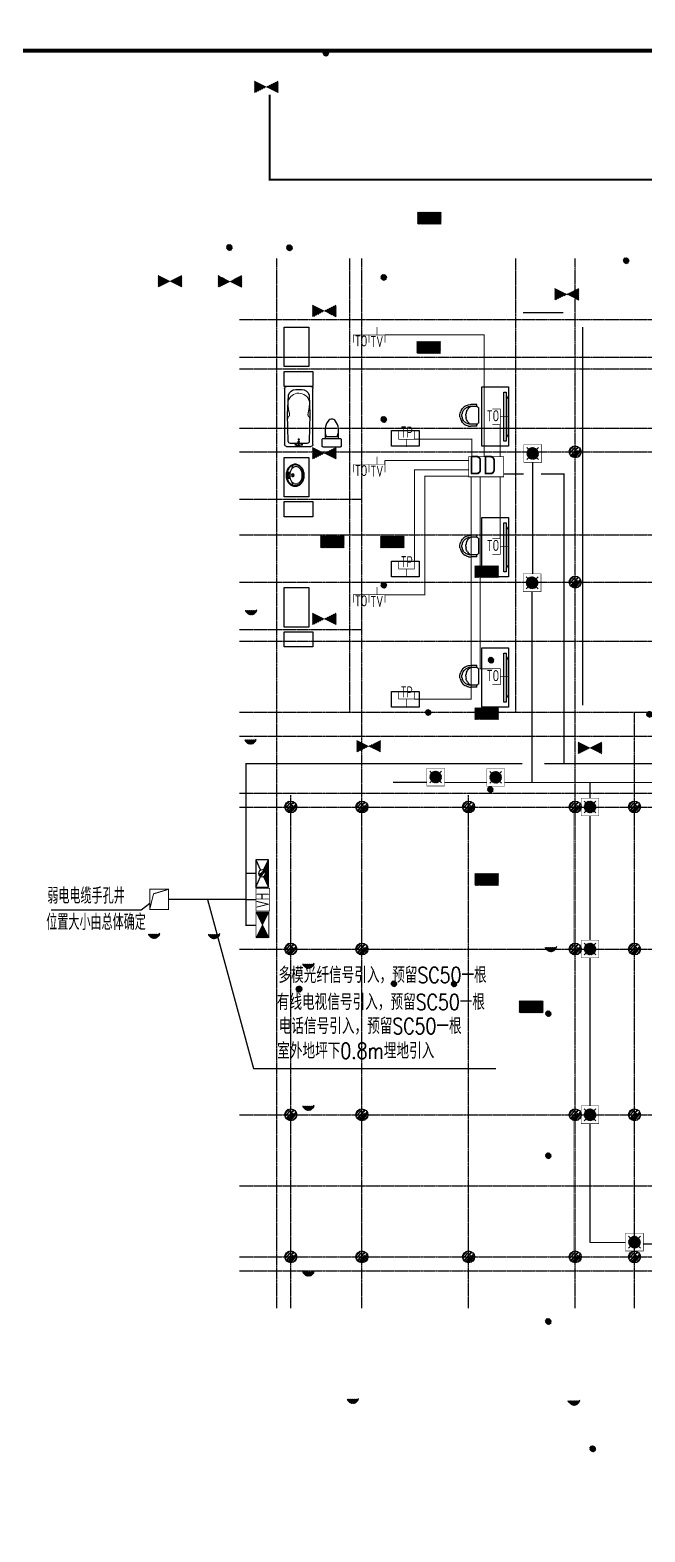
# Model space of a CAD drawing. Extents: x -137808 to 103746506, y -332957 to -111547.
# Drawn here: x 102666 to 118231, y -313280 to -275222 of the extents above; entities that cross this region are included whole.
import ezdxf

# ---------------------------------------------------------------- set-up
doc = ezdxf.new("R2010")
doc.units = 0
doc.header["$LTSCALE"] = 25
doc.header["$MEASUREMENT"] = 0
for name, pattern in [('CONTINOUS', [0]), ('DASH', [0.35, 0.25, -0.1]), ('DOTE', [2.42, 2, -0.2, 0.02, -0.2]), ('HIDDEN', [0.375, 0.25, -0.125])]:
    doc.linetypes.add(name, pattern=pattern)
doc.layers.get('0').update_dxf_attribs({"linetype": 'CONTINUOUS'})
for name, color, linetype in [('1', 3, 'CONTINUOUS'), ('220', 7, 'CONTINUOUS'), ('AXIS', 3, 'CONTINUOUS'), ('DOTE', 1, 'DOTE'), ('PUB_TITLE', 4, 'CONTINUOUS'), ('SIG_TEXT', 7, 'CONTINUOUS'), ('TS', 4, 'CONTINUOUS'), ('家具', 54, 'CONTINUOUS'), ('电-弱电平面-设备', 3, 'CONTINUOUS'), ('电-强电平面-线缆', 3, 'CONTINUOUS'), ('设备-照明', 3, 'CONTINUOUS'), ('设备-电视', 3, 'CONTINUOUS'), ('设备-箱柜', 3, 'CONTINUOUS')]:
    doc.layers.add(name, color=color, linetype=linetype)
doc.styles.add('_TEL_DIM', font='SIMPLEX', dxfattribs={"width": 0.8, "height": 3.5, "bigfont": 'HZTXT'})
doc.styles.add('C3', font='romans.shx', dxfattribs={"width": 0.7, "bigfont": 'hztxt.shx'})
doc.styles.add('IDQSTYLE', font='txt.shx', dxfattribs={"width": 0.7, "bigfont": 'hztxt.shx'})
doc.styles.get("Standard").update_dxf_attribs({"font": 'GBENOR', "bigfont": 'GBCBIG'})
doc.dimstyles.get("Standard").update_dxf_attribs({"dimscale": 100, "dimtxt": 3.5, "dimasz": 1, "dimexe": 2.5, "dimexo": 3, "dimgap": 1.5, "dimtad": 1, "dimdec": 0, "dimzin": 0, "dimdsep": 46, "dimtxsty": 'Standard', "dimblk": 'ARCHTICK', "dimcen": 0.09, "dimadec": 0, "dimazin": 0, "dimtfac": 1, "dimtdec": 0, "dimtix": 1, "dimtmove": 2, "dimatfit": 3, "dimfxl": 0, "dimtolj": 1, "dimtzin": 0, "dimarcsym": 0})

# ---------------------------------------------------------------- blocks, each defined once
blk = doc.blocks.new('*X')
at = {"color": 0, "linetype": 'Continuous'}
for p, q in [((192.59, 446.72), (193.93, 448.06)), ((192.59, 446.72), (193.87, 448.01)), ((192.65, 447.21), (193.44, 448)), ((192.65, 446.36), (194.23, 447.94)), ((192.67, 446.38), (194.27, 447.98)), ((192.69, 447.24), (193.35, 447.91)), ((192.79, 446.07), (194.52, 447.8)), ((192.81, 446.1), (194.55, 447.84)), ((192.98, 445.84), (194.75, 447.61)), ((193.01, 445.87), (194.78, 447.64)), ((193.23, 445.66), (194.93, 447.37)), ((193.27, 445.7), (194.95, 447.39)), ((193.53, 445.54), (195.05, 447.06)), ((193.58, 445.59), (195.06, 447.07)), ((193.92, 445.51), (195.08, 446.67)), ((193.98, 445.57), (195.08, 446.67)), ((194.61, 445.77), (194.82, 445.99)), ((163.77, 434.88), (163.89, 435)), ((163.77, 434.45), (164.18, 434.86)), ((163.77, 434.03), (164.46, 434.72)), ((163.77, 433.6), (164.74, 434.57)), ((163.77, 433.18), (165.02, 434.43)), ((163.77, 432.76), (165.31, 434.29)), ((163.77, 432.33), (165.59, 434.15)), ((163.77, 431.91), (165.87, 434.01)), ((163.77, 431.48), (166.16, 433.87)), ((163.77, 431.06), (166.44, 433.73)), ((163.77, 430.63), (166.72, 433.58)), ((163.77, 430.21), (167, 433.44)), ((164.32, 430.33), (167.29, 433.3)), ((169.27, 432.31), (170.26, 433.3)), ((169.55, 432.17), (171.11, 433.73)), ((169.83, 432.03), (171.96, 434.15)), ((170.12, 431.89), (172.8, 434.58)), ((170.4, 431.75), (173.65, 435)), ((170.68, 431.6), (173.77, 434.69)), ((170.96, 431.46), (173.77, 434.27)), ((171.25, 431.32), (173.77, 433.85)), ((171.53, 431.18), (173.77, 433.42)), ((165.17, 430.76), (167.57, 433.16)), ((166.02, 431.18), (167.85, 433.02)), ((166.86, 431.61), (168.14, 432.88)), ((167.71, 432.03), (168.42, 432.74)), ((168.56, 432.45), (168.7, 432.59)), ((168.98, 432.45), (169.41, 432.88)), ((171.81, 431.04), (173.77, 433)), ((172.1, 430.9), (173.77, 432.57)), ((172.38, 430.76), (173.77, 432.15)), ((172.66, 430.61), (173.77, 431.72)), ((172.94, 430.47), (173.77, 431.3)), ((173.23, 430.33), (173.77, 430.88)), ((173.51, 430.19), (173.77, 430.45)), ((232.27, 320.09), (237.18, 325)), ((232.27, 320.51), (236.75, 325)), ((232.27, 320.94), (236.33, 325)), ((232.27, 321.36), (235.9, 325)), ((232.27, 321.79), (235.48, 325)), ((232.27, 322.21), (235.06, 325)), ((232.27, 322.63), (234.63, 325)), ((232.27, 323.06), (234.21, 325)), ((232.27, 323.48), (233.78, 325)), ((232.27, 323.91), (233.36, 325)), ((232.27, 324.33), (232.93, 325)), ((232.27, 324.76), (232.51, 325)), ((232.6, 320), (237.6, 325)), ((233.02, 320), (238.02, 325)), ((233.45, 320), (238.45, 325)), ((233.87, 320), (238.87, 325)), ((234.3, 320), (239.3, 325)), ((234.72, 320), (239.72, 325)), ((235.15, 320), (240.15, 325)), ((235.57, 320), (240.57, 325)), ((235.99, 320), (240.99, 325)), ((236.42, 320), (241.42, 325)), ((236.84, 320), (241.84, 325)), ((237.27, 320), (242.27, 325)), ((237.69, 320), (242.27, 324.57)), ((238.12, 320), (242.27, 324.15)), ((238.54, 320), (242.27, 323.72)), ((238.96, 320), (242.27, 323.3)), ((239.39, 320), (242.27, 322.88)), ((239.81, 320), (242.27, 322.45)), ((240.24, 320), (242.27, 322.03)), ((240.66, 320), (242.27, 321.6)), ((241.09, 320), (242.27, 321.18)), ((241.51, 320), (242.27, 320.75)), ((241.93, 320), (242.27, 320.33)), ((278.36, 223.2), (280.79, 225.63)), ((278.36, 222.93), (281.06, 225.62)), ((278.39, 223.51), (280.47, 225.6)), ((278.4, 222.68), (281.31, 225.59)), ((278.45, 222.45), (279.79, 223.79)), ((278.47, 223.88), (280.11, 225.52)), ((278.52, 222.24), (279.62, 223.34)), ((278.61, 222.04), (279.61, 223.04)), ((278.69, 224.39), (279.6, 225.29)), ((278.71, 221.86), (279.65, 222.8)), ((278.82, 221.68), (279.73, 222.59)), ((279.61, 223.04), (280.95, 224.38)), ((279.62, 223.34), (280.65, 224.37)), ((279.65, 222.8), (281.19, 224.34)), ((279.73, 222.59), (281.39, 224.26)), ((279.79, 223.79), (280.2, 224.2)), ((279.83, 222.42), (281.57, 224.16)), ((279.94, 223.09), (280.9, 224.05)), ((279.96, 222.26), (281.73, 224.03)), ((279.99, 222.85), (281.14, 224)), ((279.99, 223.42), (280.57, 224)), ((280.07, 222.66), (281.33, 223.91)), ((280.11, 222.13), (281.86, 223.88)), ((280.2, 224.2), (281.54, 225.54)), ((280.2, 222.5), (281.49, 223.79)), ((280.29, 222.02), (281.97, 223.7)), ((280.35, 222.37), (281.62, 223.64)), ((280.36, 220.68), (283.31, 223.63)), ((280.49, 221.94), (282.05, 223.5)), ((280.54, 222.27), (281.71, 223.45)), ((280.61, 220.65), (283.34, 223.38)), ((280.65, 224.37), (281.75, 225.47)), ((280.72, 221.89), (282.1, 223.27)), ((280.77, 222.22), (281.77, 223.22)), ((280.88, 220.63), (283.36, 223.11)), ((280.95, 224.38), (281.95, 225.38)), ((281.01, 221.89), (282.1, 222.98)), ((281.08, 222.24), (281.74, 222.91)), ((281.18, 220.65), (283.33, 222.81)), ((281.19, 224.34), (282.13, 225.28)), ((281.39, 224.26), (282.3, 225.17)), ((281.41, 222.01), (281.98, 222.58)), ((281.57, 224.16), (282.46, 225.05)), ((281.73, 224.03), (282.61, 224.91)), ((281.86, 223.88), (282.75, 224.77)), ((281.97, 223.7), (282.87, 224.61)), ((281.98, 222.58), (283.25, 223.85)), ((282.05, 223.5), (282.99, 224.44)), ((282.1, 223.27), (283.09, 224.26)), ((282.1, 222.98), (283.18, 224.06)), ((278.94, 221.52), (279.83, 222.42)), ((279.08, 221.38), (279.96, 222.26)), ((279.22, 221.24), (280.11, 222.13)), ((279.38, 221.11), (280.29, 222.02)), ((279.55, 221), (280.49, 221.94)), ((279.73, 220.9), (280.72, 221.89)), ((279.93, 220.81), (281.01, 221.89)), ((280.14, 220.74), (281.41, 222.01)), ((281.54, 220.73), (283.26, 222.45)), ((282.01, 220.91), (283.07, 221.98)), ((159.6, 156.77), (159.62, 156.79)), ((159.66, 156.55), (159.91, 156.79)), ((159.75, 156.35), (160.19, 156.79)), ((159.84, 156.17), (160.47, 156.79)), ((159.95, 155.99), (160.75, 156.79)), ((160.08, 155.83), (161.04, 156.79)), ((160.21, 155.68), (161.32, 156.79)), ((160.35, 155.55), (161.6, 156.79)), ((160.51, 155.42), (161.89, 156.79)), ((160.68, 155.3), (162.17, 156.79)), ((160.86, 155.2), (162.45, 156.79)), ((161.05, 155.11), (162.73, 156.79)), ((161.26, 155.03), (163.02, 156.79)), ((161.48, 154.98), (163.3, 156.79)), ((161.72, 154.93), (163.58, 156.79)), ((161.99, 154.92), (163.87, 156.79)), ((162.29, 154.93), (164.49, 157.14)), ((162.63, 155), (164.43, 156.79)), ((163.08, 155.16), (164.27, 156.35)), ((262, 135.85), (263.24, 137.09)), ((262, 135.85), (263.24, 137.09)), ((262, 135.85), (263.24, 137.09)), ((262, 135.85), (263.24, 137.09)), ((262.02, 135.59), (263.5, 137.07)), ((262.02, 135.59), (263.5, 137.07)), ((262.02, 135.59), (263.5, 137.07)), ((262.02, 135.59), (263.5, 137.07)), ((262.05, 136.18), (262.91, 137.04)), ((262.05, 136.18), (262.91, 137.04)), ((262.05, 136.18), (262.91, 137.04)), ((262.05, 136.18), (262.91, 137.04)), ((262.09, 135.37), (263.71, 137)), ((262.09, 135.37), (263.71, 137)), ((262.09, 135.37), (263.71, 137)), ((262.09, 135.37), (263.71, 137)), ((262.18, 135.19), (263.9, 136.91)), ((262.18, 135.19), (263.9, 136.91)), ((262.18, 135.19), (263.9, 136.91)), ((262.18, 135.19), (263.9, 136.91)), ((262.3, 135.02), (264.07, 136.79)), ((262.3, 135.02), (264.07, 136.79)), ((262.3, 135.02), (264.07, 136.79)), ((262.3, 135.02), (264.07, 136.79)), ((262.44, 134.88), (264.21, 136.64)), ((262.44, 134.88), (264.21, 136.64)), ((262.44, 134.88), (264.21, 136.64)), ((262.44, 134.88), (264.21, 136.64)), ((262.61, 134.77), (264.32, 136.48)), ((262.61, 134.77), (264.32, 136.48)), ((262.61, 134.77), (264.32, 136.48)), ((262.61, 134.77), (264.32, 136.48)), ((262.8, 134.67), (264.42, 136.29)), ((262.8, 134.67), (264.42, 136.29)), ((262.8, 134.67), (264.42, 136.29)), ((262.8, 134.67), (264.42, 136.29)), ((263.02, 134.61), (264.48, 136.07)), ((263.02, 134.61), (264.48, 136.07)), ((263.02, 134.61), (264.48, 136.07)), ((263.02, 134.61), (264.48, 136.07)), ((263.28, 134.59), (264.5, 135.8)), ((263.28, 134.59), (264.5, 135.8)), ((263.28, 134.59), (264.5, 135.8)), ((263.28, 134.59), (264.5, 135.8)), ((263.62, 134.65), (264.44, 135.46)), ((263.62, 134.65), (264.44, 135.46)), ((263.62, 134.65), (264.44, 135.46)), ((263.62, 134.65), (264.44, 135.46))]:
    blk.add_line(p, q, dxfattribs=at)
blk = doc.blocks.new('HC000072')
at = {"color": 0, "linetype": 'Continuous'}
for p, q in [((-2.5, 2.5), (-0.88, 0.88)), ((2.5, 2.5), (0.88, 0.88)), ((-0.88, -0.88), (-2.5, -2.5)), ((0.88, -0.88), (2.5, -2.5))]:
    blk.add_line(p, q, dxfattribs=at)
at = {"color": 0, "linetype": 'Continuous', "const_width": 0.2}
blk.add_lwpolyline([(-3.75, 3.75), (3.75, 3.75), (3.75, -3.75), (-3.75, -3.75)], close=True, dxfattribs=at)
at = {"color": 0, "linetype": 'Continuous'}
for start, end in [(135, 180), (180, 225), (90, 135), (45, 90), (0, 45), (315, 0), (225, 270), (270, 315)]:
    blk.add_arc((0, 0), 1.25, start, end, dxfattribs=at)
blk.add_blockref('*X', (-280.86, -223.13), dxfattribs=at)
at = {"color": 0, "style": 'IDQSTYLE', "width": 0.7}
blk.add_attdef('PSFHATT', (5.75, -3.75), '', height=2.5, dxfattribs=at)
blk = doc.blocks.new('_ArchTick')
at = {"color": 0, "linetype": 'ByBlock', "const_width": 0.4}
blk.add_lwpolyline([(-0.5, -0.5), (0.5, 0.5)], dxfattribs=at)
blk = doc.blocks.new('qw')
h = blk.add_hatch()
h.set_pattern_fill('ANSI31', color=256, scale=200, angle=180, style=0)
h.set_pattern_definition([(225, (658306.578, 30539.92), (17.6776695, -17.6776695), [])])
h.paths.add_polyline_path([(697042, 113441, -0.641902), (697242, 113441), (697577, 113594), (696707, 113594)])
for p, q in [((697042, 113441), (696707, 113594)), ((697194, 113465, -2), (697056, 113344, -2)), ((697228, 113434, -2), (697090, 113313, -2)), ((697242, 113441), (697577, 113594)), ((696707, 113196), (697042, 113349)), ((697056, 113344, -2), (697101, 113400, -2)), ((697056, 113344, -2), (697117, 113381, -2)), ((697090, 113313, -2), (697135, 113369, -2)), ((697090, 113313, -2), (697151, 113350, -2)), ((697117, 113381, -2), (697101, 113400, -2)), ((697151, 113350, -2), (697135, 113369, -2)), ((697577, 113196), (697242, 113349))]:
    blk.add_line(p, q)
blk.add_lwpolyline([(697577, 113196), (696707, 113196), (696707, 113594), (697577, 113594)], close=True)
blk.add_circle((697142, 113395), 110)
blk = doc.blocks.new('HC001116')
at = {"color": 0, "linetype": 'Continuous', "const_width": 0.2}
blk.add_lwpolyline([(-3.12, 1.88), (3.12, 1.88), (3.12, -1.88), (-3.12, -1.88)], close=True, dxfattribs=at)
at = {"color": 0, "style": 'IDQSTYLE', "width": 0.7}
for tag, p in [('VH', (-1.62, -1.19)), ('PSFHATT', (5.12, -1.88))]:
    blk.add_attdef(tag, p, '', height=2.37, dxfattribs=at)
blk = doc.blocks.new('HC000949')
at = {"color": 0, "linetype": 'Continuous', "const_width": 0.2}
blk.add_lwpolyline([(-2.9, 1.45), (3.35, 1.45), (3.35, -1.67), (-2.9, -1.67)], close=True, dxfattribs=at)
for points in [[(-2.9, 1.45), (0.22, -0.11), (-2.9, -1.67)], [(0.22, -0.11), (3.35, 1.45)], [(3.35, -1.67), (0.22, -0.11)]]:
    blk.add_lwpolyline(points, dxfattribs=at)
at = {"color": 0, "linetype": 'Continuous', "xscale": 0.625, "yscale": 0.625, "zscale": 0.625}
blk.add_blockref('*X', (-105.26, -270.46), dxfattribs=at)
blk.add_blockref('*X', (-105.26, -270.46), dxfattribs=at)
at = {"color": 0, "style": 'IDQSTYLE', "width": 0.7}
blk.add_attdef('PSFHATT', (5.35, -1.67), '', height=2.5, dxfattribs=at)
blk = doc.blocks.new('HC000923')
at = {"color": 0, "linetype": 'Continuous', "const_width": 0.2}
for points in [[(-2.5, 5), (-2.5, 2.5), (2.5, 2.5), (2.5, 5)], [(0, 2.5), (0, 0)]]:
    blk.add_lwpolyline(points, dxfattribs=at)
at = {"color": 0, "style": 'IDQSTYLE', "width": 0.7}
for tag, p in [('TP', (-1.28, 3.03)), ('PSFHATT', (4.5, 0))]:
    blk.add_attdef(tag, p, '', height=2.5, dxfattribs=at)
blk = doc.blocks.new('HC001069')
at = {"color": 0, "linetype": 'Continuous', "const_width": 0.2}
for points in [[(-2.5, 5), (-2.5, 2.5), (2.5, 2.5), (2.5, 5)], [(0, 2.5), (0, 0)]]:
    blk.add_lwpolyline(points, dxfattribs=at)
at = {"color": 0, "style": 'IDQSTYLE', "width": 0.7}
for tag, p in [('TV', (-1.48, 2.93)), ('PSFHATT', (4.5, 0))]:
    blk.add_attdef(tag, p, '', height=2.5, dxfattribs=at)
blk = doc.blocks.new('HC001583')
at = {"color": 0, "linetype": 'Continuous', "const_width": 0.2}
for points in [[(-2.5, 5), (-2.5, 2.5), (2.5, 2.5), (2.5, 5)], [(0, 2.5), (0, 0)]]:
    blk.add_lwpolyline(points, dxfattribs=at)
at = {"color": 0, "style": 'IDQSTYLE', "width": 0.7}
for tag, p in [('TO', (-1.32, 3.03)), ('PSFHATT', (4.5, 0))]:
    blk.add_attdef(tag, p, '', height=2.5, dxfattribs=at)
blk = doc.blocks.new('HC002019114667')
at = {"color": 0, "const_width": 0.0881}
blk.add_lwpolyline([(-1.84, 2.13), (1.84, 2.13), (1.84, 0), (-1.84, 0)], close=True, dxfattribs=at)
at = {"color": 0, "insert": (1.1, 2.23), "char_height": 1.981, "width": 7.4273, "attachment_point": 3, "rotation": 359.9994}
blk.add_mtext('DD', dxfattribs=at)
at = {"color": 0, "width": 0.7}
blk.add_attdef('PSFHATT', (1.89, -3.04), '', height=0.011, dxfattribs=at)
blk = doc.blocks.new('$plan$00001629')
at = {"color": 251}
for p, q in [((-252, -170), (-172, -150)), ((-75, -35), (-75, -85)), ((-75, -35), (75, -35)), ((-75, -85), (-21, -85)), ((-16, -146), (-25, -35)), ((16, -146), (25, -35)), ((21, -85), (75, -85)), ((75, -35), (75, -85)), ((172, -150), (252, -170))]:
    blk.add_line(p, q, dxfattribs=at)
for centre, radius in [((-50, -60), 20), ((1, -60), 10), ((50, -60), 20)]:
    blk.add_circle(centre, radius, dxfattribs=at)
for centre, radius, start, end in [((0, -340), 340, 90, 108.7907), ((0, -340), 340, 71.2093, 90), ((-90, -230), 190, 153.24, 180), ((-90, -230), 190, 180, 206.76), ((-90, -230), 173, 153.24, 180), ((-90, -230), 173, 180, 206.76), ((-46, -252), 239, 129.4007, 153.24), ((-46, -208), 239, 206.76, 230.5993), ((-46, -252), 222, 129.4007, 153.24), ((-46, -208), 222, 206.76, 230.5993), ((-102, -250), 118, 150.3366, 180), ((-102, -250), 118, 180, 209.6634), ((-53, -278), 174, 126.0274, 150.3366), ((-53, -222), 174, 209.6634, 233.9726), ((-18, -286), 283, 108.7907, 129.4007), ((-18, -286), 266, 108.7907, 129.4007), ((-18, -174), 266, 230.5993, 251.2093), ((-21, -322), 229, 106.7647, 126.0274), ((-21, -178), 229, 233.9726, 253.2353), ((0, -340), 323, 90, 108.7907), ((0, -391), 301, 93.9271, 106.7647), ((0, -170), 35, 118.7783, 61.2217), ((0, -170), 25, 129.0728, 50.9272), ((0, -146), 16.3, 180, 0), ((0, -340), 323, 71.2093, 90), ((0, -391), 301, 73.2353, 86.0729), ((21, -322), 229, 53.9726, 73.2353), ((21, -178), 229, 286.7647, 306.0274), ((18, -286), 266, 50.5993, 71.2093), ((18, -174), 266, 288.7907, 309.4007), ((18, -286), 283, 50.5993, 71.2093), ((53, -278), 174, 29.6634, 53.9726), ((53, -222), 174, 306.0274, 330.3366), ((46, -252), 222, 26.76, 50.5993), ((46, -208), 222, 309.4007, 333.24), ((46, -252), 239, 26.76, 50.5993), ((46, -208), 239, 309.4007, 333.24), ((102, -250), 118, 0, 29.6634), ((102, -250), 118, 330.3366, 0), ((90, -230), 173, 0, 26.76), ((90, -230), 173, 333.24, 0), ((90, -230), 190, 0, 26.76), ((90, -230), 190, 333.24, 0), ((-18, -174), 283, 230.5993, 251.2093), ((0, -120), 340, 251.2093, 270), ((0, -120), 323, 251.2093, 270), ((0, -109), 301, 253.2353, 270), ((0, -109), 301, 270, 286.7647), ((0, -120), 323, 270, 288.7907), ((0, -120), 340, 270, 288.7907), ((18, -174), 283, 288.7907, 309.4007)]:
    blk.add_arc(centre, radius, start, end, dxfattribs=at)
blk = doc.blocks.new('$plan$00001613')
at = {"color": 251}
for p, q in [((-260, -140), (-260, 140)), ((-200, 170), (-200, -170))]:
    blk.add_line(p, q, dxfattribs=at)
blk.add_lwpolyline([(-430, -170), (-200, -170), (-200, -220, 0.414214), (-170, -250), (-30, -250, 0.414214), (0, -220), (0, 220, 0.414214), (-30, 250), (-170, 250, 0.414214), (-200, 220), (-200, 170), (-430, 170)], format="xyb", dxfattribs=at)
for centre, radius, start, end in [((-590, 0), 110, 123.4509, 236.5491), ((-413, -227), 398, 67.4505, 126.6381), ((-413, 227), 398, 233.3619, 292.5495)]:
    blk.add_arc(centre, radius, start, end, dxfattribs=at)
blk = doc.blocks.new('$plan$00000489')
at = {"color": 251}
for p, q in [((-1520, -310), (-1520, 310)), ((-1470, 360), (-50, 360)), ((-81, 18), (-122, 12)), ((-64, 71), (-72, 27)), ((-29, 71), (-25, 30)), ((0, 310), (0, -310)), ((-50, -360), (-1470, -360)), ((-81, -18), (-122, -12)), ((-64, -71), (-72, -27)), ((-29, -71), (-25, -30))]:
    blk.add_line(p, q, dxfattribs=at)
blk.add_lwpolyline([(-77, 81), (-77, 207, 0.398606), (-134, 267), (-810, 285), (-1299, 260, 0.354414), (-1441, 76), (-1441, -76, 0.354414), (-1299, -260), (-810, -285), (-134, -267, 0.398606), (-77, -207), (-77, -20)], format="xyb", dxfattribs=at)
at = {"color": 251, "lineweight": 13}
for points in [[(-1090, 273), (-1074, 271), (-1056, 270), (-1039, 268), (-1022, 266), (-1005, 265), (-989, 263), (-974, 262), (-961, 260), (-949, 259), (-939, 257), (-929, 256), (-921, 255), (-914, 253), (-908, 252), (-902, 251), (-896, 250), (-891, 249), (-886, 247), (-881, 246), (-876, 245), (-871, 244), (-866, 243), (-860, 241), (-855, 240), (-849, 239), (-844, 238), (-838, 237), (-832, 236), (-826, 236), (-821, 235), (-816, 234), (-811, 234), (-806, 234), (-801, 234), (-797, 234), (-793, 235), (-790, 235), (-786, 236), (-783, 237), (-779, 238), (-776, 240), (-773, 241), (-770, 243), (-767, 245), (-764, 247), (-762, 249), (-759, 251), (-757, 253), (-754, 255), (-752, 257), (-750, 259), (-748, 262), (-746, 264), (-744, 265), (-742, 267), (-740, 269), (-737, 271), (-735, 272), (-733, 273), (-730, 274), (-727, 275), (-723, 276), (-719, 277), (-714, 278), (-709, 279), (-703, 280), (-696, 281), (-690, 282), (-683, 283)], [(-1090, -273), (-1074, -271), (-1056, -270), (-1039, -268), (-1022, -266), (-1005, -265), (-989, -263), (-974, -262), (-961, -260), (-949, -259), (-939, -257), (-929, -256), (-921, -255), (-914, -253), (-908, -252), (-902, -251), (-896, -250), (-891, -249), (-886, -247), (-881, -246), (-876, -245), (-871, -244), (-866, -243), (-860, -241), (-855, -240), (-849, -239), (-844, -238), (-838, -237), (-832, -236), (-826, -236), (-821, -235), (-816, -234), (-811, -234), (-806, -234), (-801, -234), (-797, -234), (-793, -235), (-790, -235), (-786, -236), (-783, -237), (-779, -238), (-776, -240), (-773, -241), (-770, -243), (-767, -245), (-764, -247), (-762, -249), (-759, -251), (-757, -253), (-754, -255), (-752, -257), (-750, -259), (-748, -262), (-746, -264), (-744, -265), (-742, -267), (-740, -269), (-737, -271), (-735, -272), (-733, -273), (-730, -274), (-727, -275), (-723, -276), (-719, -277), (-714, -278), (-709, -279), (-703, -280), (-696, -281), (-690, -282), (-685, -282)]]:
    blk.add_lwpolyline(points, dxfattribs=at)
at = {"color": 251}
blk.add_lwpolyline([(-77, 20), (-77, 81)], dxfattribs=at)
at = {"color": 251, "lineweight": 13}
for centre, radius in [((-178, 0), 17.6), ((-47, 71), 12.6), ((-47, -71), 12.6)]:
    blk.add_circle(centre, radius, dxfattribs=at)
at = {"color": 251}
for centre, radius in [((-178, 0), 11.6), ((-48, 0), 9.88)]:
    blk.add_circle(centre, radius, dxfattribs=at)
for centre, radius, start, end in [((-1470, 310), 50, 90, 180), ((-122, 0), 12.5, 90, 270), ((-82, 28), 10, 278.2472, 349.7858), ((-47, 71), 17.6, 0, 180), ((-50, 310), 50, 0, 90), ((-324, 0), 300, 354.3229, 5.6771), ((-1470, -310), 50, 180, 270), ((-82, -28), 10, 10.2142, 81.7528), ((-47, -71), 17.6, 180, 0), ((-50, -310), 50, 270, 0)]:
    blk.add_arc(centre, radius, start, end, dxfattribs=at)
at = {"color": 251, "lineweight": 13}
blk.add_arc((-1073, 0), 276, 105.6385, 254.9629, dxfattribs=at)
blk = doc.blocks.new('CHR1')
at = {"color": 251, "linetype": 'Continuous'}
for p, q in [((-225, 150), (-275, 150)), ((-275, 150), (-275, 0)), ((-225, 150), (-225, 0)), ((189, 200), (-189, 200)), ((275, 150), (225, 150)), ((225, 150), (225, 0)), ((275, 150), (275, 0))]:
    blk.add_line(p, q, dxfattribs=at)
at = {"color": 251}
for p, q in [((-225, 150), (-225, 158)), ((225, 150), (225, 158))]:
    blk.add_line(p, q, dxfattribs=at)
at = {"color": 251, "linetype": 'Continuous'}
for points in [[(-208, 180, 0), (-217, 169, 0), (-225, 158, 0)], [(-208, 180, 0), (-199, 190, 0), (-189, 200, 0)], [(189, 200, 0), (199, 190, 0), (208, 180, 0)], [(225, 158, 0), (217, 169, 0), (208, 180, 0)], [(-270, -54, 0), (-274, -27, 0), (-275, 0, 0)], [(-254, -105, 0), (-263, -80, 0), (-270, -54, 0)], [(-229, -153, 0), (-242, -130, 0), (-254, -105, 0)], [(-229, -153, 0), (-213, -175, 0), (-194, -195, 0)], [(-221, -44, 0), (-224, -22, 0), (-225, 0, 0)], [(-191, -48, 0), (-209, -29, 0), (-225, -8, 0)], [(-221, -44, 0), (-215, -65, 0), (-208, -86, 0)], [(-187, -125, 0), (-198, -106, 0), (-208, -86, 0)], [(-153, -229, 0), (-174, -213, 0), (-194, -195, 0)], [(-149, -81, 0), (-171, -65, 0), (-191, -48, 0)], [(-159, -159, 0), (-174, -143, 0), (-187, -125, 0)], [(-125, -187, 0), (-143, -174, 0), (-159, -159, 0)], [(-153, -229, 0), (-130, -243, 0), (-105, -254, 0)], [(-103, -105, 0), (-127, -94, 0), (-149, -81, 0)], [(-86, -208, 0), (-106, -199, 0), (-125, -187, 0)], [(-54, -270, 0), (-80, -263, 0), (-105, -254, 0)], [(-103, -105, 0), (-78, -114, 0), (-52, -120, 0)], [(-86, -208, 0), (-65, -215, 0), (-44, -221, 0)], [(0, -275, 0), (-27, -274, 0), (-54, -270, 0)], [(0, -125, 0), (-26, -124, 0), (-52, -120, 0)], [(0, -225, 0), (-22, -224, 0), (-44, -221, 0)], [(0, -125, 0), (26, -124, 0), (52, -120, 0)], [(44, -221, 0), (22, -224, 0), (0, -225, 0)], [(54, -270, 0), (27, -274, 0), (0, -275, 0)], [(44, -221, 0), (65, -215, 0), (86, -208, 0)], [(103, -105, 0), (78, -114, 0), (52, -120, 0)], [(54, -270, 0), (80, -263, 0), (105, -254, 0)], [(125, -187, 0), (106, -199, 0), (86, -208, 0)], [(150, -81, 0), (127, -94, 0), (103, -105, 0)], [(105, -254, 0), (130, -243, 0), (153, -229, 0)], [(159, -159, 0), (143, -174, 0), (125, -187, 0)], [(150, -81, 0), (171, -65, 0), (191, -48, 0)], [(195, -195, 0), (175, -213, 0), (153, -229, 0)], [(187, -125, 0), (174, -143, 0), (159, -159, 0)], [(208, -86, 0), (199, -106, 0), (187, -125, 0)], [(225, -8, 0), (209, -29, 0), (191, -48, 0)], [(195, -195, 0), (213, -175, 0), (229, -153, 0)], [(221, -44, 0), (215, -65, 0), (208, -86, 0)], [(225, 0, 0), (224, -22, 0), (221, -44, 0)], [(254, -105, 0), (243, -130, 0), (229, -153, 0)], [(270, -54, 0), (263, -80, 0), (254, -105, 0)], [(270, -54, 0), (274, -27, 0), (275, 0, 0)]]:
    blk.add_polyline3d(points, dxfattribs=at)

msp = doc.modelspace()

# ---------------------------------------------------------------- hatches: boundary and pattern name
h = msp.add_hatch()
h.set_pattern_fill('木材', color=251, scale=20, style=0)
h.set_pattern_definition([(50, (6093.805, -205960.06), (51.847064, 186.24683), [1200, -160, 400, -80]), (50, (6200.2, -205920.06), (-132.93014, 7.10905), [240, -26.4, 480, -60]), (50, (6133.805, -205892.057), (226.339663, 353.127904), [640, -112, 320, -80])])
h.paths.add_polyline_path([(116314, -285911, 1), (116614, -285911, 1)])
h = msp.add_hatch()
h.set_pattern_fill('木材', color=251, scale=20, style=0)
h.set_pattern_definition([(50, (6093.805, -209260.06), (51.847064, 186.24683), [1200, -160, 400, -80]), (50, (6200.2, -209220.06), (-132.93014, 7.10905), [240, -26.4, 480, -60]), (50, (6133.805, -209192.057), (226.339663, 353.127904), [640, -112, 320, -80])])
h.paths.add_polyline_path([(116314, -289211, 1), (116614, -289211, 1)])
h = msp.add_hatch()
h.set_pattern_fill('木材', color=251, scale=20, style=0)
h.set_pattern_definition([(50, (-1104.67, -214957.41), (51.847064, 186.24683), [1200, -160, 400, -80]), (50, (-998.27, -214917.41), (-132.93014, 7.10905), [240, -26.4, 480, -60]), (50, (-1064.67, -214889.41), (226.339663, 353.127904), [640, -112, 320, -80])])
h.paths.add_polyline_path([(109116, -294909, 1), (109416, -294909, 1)])
h = msp.add_hatch()
h.set_pattern_fill('木材', color=251, scale=20, style=0)
h.set_pattern_definition([(50, (695.33, -214957.41), (51.847064, 186.24683), [1200, -160, 400, -80]), (50, (801.73, -214917.41), (-132.93014, 7.10905), [240, -26.4, 480, -60]), (50, (735.33, -214889.41), (226.339663, 353.127904), [640, -112, 320, -80])])
h.paths.add_polyline_path([(110916, -294909, 1), (111216, -294909, 1)])
h = msp.add_hatch()
h.set_pattern_fill('木材', color=251, scale=20, style=0)
h.set_pattern_definition([(50, (3395.33, -214957.41), (51.847064, 186.24683), [1200, -160, 400, -80]), (50, (3501.73, -214917.41), (-132.93014, 7.10905), [240, -26.4, 480, -60]), (50, (3435.33, -214889.41), (226.339663, 353.127904), [640, -112, 320, -80])])
h.paths.add_polyline_path([(113616, -294909, 1), (113916, -294909, 1)])
h = msp.add_hatch()
h.set_pattern_fill('木材', color=251, scale=20, style=0)
h.set_pattern_definition([(50, (6095.33, -214957.41), (51.847064, 186.24683), [1200, -160, 400, -80]), (50, (6201.73, -214917.41), (-132.93014, 7.10905), [240, -26.4, 480, -60]), (50, (6135.33, -214889.41), (226.339663, 353.127904), [640, -112, 320, -80])])
h.paths.add_polyline_path([(116316, -294909, 1), (116616, -294909, 1)])
h = msp.add_hatch()
h.set_pattern_fill('木材', color=251, scale=20, style=0)
h.set_pattern_definition([(50, (7595.33, -214957.41), (51.847064, 186.24683), [1200, -160, 400, -80]), (50, (7701.73, -214917.41), (-132.93014, 7.10905), [240, -26.4, 480, -60]), (50, (7635.33, -214889.41), (226.339663, 353.127904), [640, -112, 320, -80])])
h.paths.add_polyline_path([(117816, -294909, 1), (118116, -294909, 1)])
h = msp.add_hatch()
h.set_pattern_fill('木材', color=251, scale=20, style=0)
h.set_pattern_definition([(50, (-1104.67, -218557.41), (51.847064, 186.24683), [1200, -160, 400, -80]), (50, (-998.27, -218517.41), (-132.93014, 7.10905), [240, -26.4, 480, -60]), (50, (-1064.67, -218489.41), (226.339663, 353.127904), [640, -112, 320, -80])])
h.paths.add_polyline_path([(109116, -298509, 1), (109416, -298509, 1)])
h = msp.add_hatch()
h.set_pattern_fill('木材', color=251, scale=20, style=0)
h.set_pattern_definition([(50, (695.33, -218557.41), (51.847064, 186.24683), [1200, -160, 400, -80]), (50, (801.73, -218517.41), (-132.93014, 7.10905), [240, -26.4, 480, -60]), (50, (735.33, -218489.41), (226.339663, 353.127904), [640, -112, 320, -80])])
h.paths.add_polyline_path([(110916, -298509, 1), (111216, -298509, 1)])
h = msp.add_hatch()
h.set_pattern_fill('木材', color=251, scale=20, style=0)
h.set_pattern_definition([(50, (6095.33, -218557.41), (51.847064, 186.24683), [1200, -160, 400, -80]), (50, (6201.73, -218517.41), (-132.93014, 7.10905), [240, -26.4, 480, -60]), (50, (6135.33, -218489.41), (226.339663, 353.127904), [640, -112, 320, -80])])
h.paths.add_polyline_path([(116316, -298509, 1), (116616, -298509, 1)])
h = msp.add_hatch()
h.set_pattern_fill('木材', color=251, scale=20, style=0)
h.set_pattern_definition([(50, (7595.33, -218557.41), (51.847064, 186.24683), [1200, -160, 400, -80]), (50, (7701.73, -218517.41), (-132.93014, 7.10905), [240, -26.4, 480, -60]), (50, (7635.33, -218489.41), (226.339663, 353.127904), [640, -112, 320, -80])])
h.paths.add_polyline_path([(117816, -298509, 1), (118116, -298509, 1)])
h = msp.add_hatch()
h.set_pattern_fill('木材', color=251, scale=20, style=0)
h.set_pattern_definition([(50, (-1104.67, -222757.41), (51.847064, 186.24683), [1200, -160, 400, -80]), (50, (-998.27, -222717.41), (-132.93014, 7.10905), [240, -26.4, 480, -60]), (50, (-1064.67, -222689.41), (226.339663, 353.127904), [640, -112, 320, -80])])
h.paths.add_polyline_path([(109116, -302709, 1), (109416, -302709, 1)])
h = msp.add_hatch()
h.set_pattern_fill('木材', color=251, scale=20, style=0)
h.set_pattern_definition([(50, (695.33, -222757.41), (51.847064, 186.24683), [1200, -160, 400, -80]), (50, (801.73, -222717.41), (-132.93014, 7.10905), [240, -26.4, 480, -60]), (50, (735.33, -222689.41), (226.339663, 353.127904), [640, -112, 320, -80])])
h.paths.add_polyline_path([(110916, -302709, 1), (111216, -302709, 1)])
h = msp.add_hatch()
h.set_pattern_fill('木材', color=251, scale=20, style=0)
h.set_pattern_definition([(50, (6095.33, -222757.41), (51.847064, 186.24683), [1200, -160, 400, -80]), (50, (6201.73, -222717.41), (-132.93014, 7.10905), [240, -26.4, 480, -60]), (50, (6135.33, -222689.41), (226.339663, 353.127904), [640, -112, 320, -80])])
h.paths.add_polyline_path([(116316, -302709, 1), (116616, -302709, 1)])
h = msp.add_hatch()
h.set_pattern_fill('木材', color=251, scale=20, style=0)
h.set_pattern_definition([(50, (7595.33, -222757.41), (51.847064, 186.24683), [1200, -160, 400, -80]), (50, (7701.73, -222717.41), (-132.93014, 7.10905), [240, -26.4, 480, -60]), (50, (7635.33, -222689.41), (226.339663, 353.127904), [640, -112, 320, -80])])
h.paths.add_polyline_path([(117816, -302709, 1), (118116, -302709, 1)])
h = msp.add_hatch()
h.set_pattern_fill('木材', color=251, scale=20, style=0)
h.set_pattern_definition([(50, (-1104.67, -226357.41), (51.847064, 186.24683), [1200, -160, 400, -80]), (50, (-998.27, -226317.41), (-132.93014, 7.10905), [240, -26.4, 480, -60]), (50, (-1064.67, -226289.41), (226.339663, 353.127904), [640, -112, 320, -80])])
h.paths.add_polyline_path([(109116, -306309, 1), (109416, -306309, 1)])
h = msp.add_hatch()
h.set_pattern_fill('木材', color=251, scale=20, style=0)
h.set_pattern_definition([(50, (695.33, -226357.41), (51.847064, 186.24683), [1200, -160, 400, -80]), (50, (801.73, -226317.41), (-132.93014, 7.10905), [240, -26.4, 480, -60]), (50, (735.33, -226289.41), (226.339663, 353.127904), [640, -112, 320, -80])])
h.paths.add_polyline_path([(110916, -306309, 1), (111216, -306309, 1)])
h = msp.add_hatch()
h.set_pattern_fill('木材', color=251, scale=20, style=0)
h.set_pattern_definition([(50, (3395.33, -226357.41), (51.847064, 186.24683), [1200, -160, 400, -80]), (50, (3501.73, -226317.41), (-132.93014, 7.10905), [240, -26.4, 480, -60]), (50, (3435.33, -226289.41), (226.339663, 353.127904), [640, -112, 320, -80])])
h.paths.add_polyline_path([(113616, -306309, 1), (113916, -306309, 1)])
h = msp.add_hatch()
h.set_pattern_fill('木材', color=251, scale=20, style=0)
h.set_pattern_definition([(50, (6095.33, -226357.41), (51.847064, 186.24683), [1200, -160, 400, -80]), (50, (6201.73, -226317.41), (-132.93014, 7.10905), [240, -26.4, 480, -60]), (50, (6135.33, -226289.41), (226.339663, 353.127904), [640, -112, 320, -80])])
h.paths.add_polyline_path([(116316, -306309, 1), (116616, -306309, 1)])
h = msp.add_hatch()
h.set_pattern_fill('木材', color=251, scale=20, style=0)
h.set_pattern_definition([(50, (7595.33, -226360.06), (51.847064, 186.24683), [1200, -160, 400, -80]), (50, (7701.73, -226320.06), (-132.93014, 7.10905), [240, -26.4, 480, -60]), (50, (7635.33, -226292.057), (226.339663, 353.127904), [640, -112, 320, -80])])
h.paths.add_polyline_path([(117816, -306311, 1), (118116, -306311, 1)])

# ---------------------------------------------------------------- linework, layer by layer
at = {"color": 251}
for p, q in [((115149, -282376), (116159, -282376)), ((116649, -282747), (116649, -292326)), ((114722, -284474), (114767, -284574)), ((114767, -284574), (114767, -285470)), ((114722, -285570), (114767, -285470)), ((114722, -287784), (114767, -287884)), ((114767, -287884), (114767, -288780)), ((114722, -288880), (114767, -288780)), ((114722, -291084), (114767, -291184)), ((114767, -291184), (114767, -292080)), ((114722, -292180), (114767, -292080))]:
    msp.add_line(p, q, dxfattribs=at)
for points, const_width in [([(153099, -276860), (153099, -279011), (108729, -279011), (108729, -276860)], 50), ([(116414, -295049), (116414, -298368)], 2), ([(116514, -295048), (116514, -298367)], 2), ([(116414, -302849), (116414, -306168)], 2), ([(116514, -302848), (116514, -306167)], 2)]:
    msp.add_lwpolyline(points, dxfattribs=dict(at, const_width=const_width))
for points in [[(109099, -282751), (109724, -282751), (109724, -283751), (109099, -283751)], [(109099, -283871), (109827, -283871), (109827, -284253), (109099, -284253)], [(114103, -284266), (114779, -284266), (114779, -285766), (114103, -285766)], [(114658, -284402), (114722, -284402), (114722, -285642), (114658, -285642)], [(109099, -286051), (109724, -286051), (109724, -287051), (109099, -287051)], [(109099, -287171), (109827, -287171), (109827, -287553), (109099, -287553)], [(114103, -287576), (114779, -287576), (114779, -289076), (114103, -289076)], [(114658, -287712), (114722, -287712), (114722, -288952), (114658, -288952)], [(109099, -289351), (109724, -289351), (109724, -290351), (109099, -290351)], [(109099, -290471), (109827, -290471), (109827, -290853), (109099, -290853)], [(114103, -290876), (114779, -290876), (114779, -292376), (114103, -292376)], [(114658, -291012), (114722, -291012), (114722, -292252), (114658, -292252)]]:
    msp.add_lwpolyline(points, close=True, dxfattribs=at)
at = {"color": 4, "const_width": 25}
for points in [[(111647, -282946), (114157, -282946), (114157, -286031)], [(114567, -285222), (114567, -286031)], [(112394, -285591), (113848, -285591), (113848, -286031)], [(111647, -286127), (111647, -286231)], [(111647, -286127), (113770, -286127)], [(111647, -289531), (112657, -289531), (112657, -286523), (113770, -286523)], [(112394, -288676), (112394, -286366), (113770, -286366)], [(112394, -292176), (113831, -292176), (113831, -286543)], [(114367, -291407), (114367, -291407), (114063, -291407), (114063, -286543)], [(114567, -288107), (114567, -286543)]]:
    msp.add_lwpolyline(points, dxfattribs=at)
at = {"color": 4, "linetype": 'DASH', "ltscale": 20, "const_width": 32}
for points in [[(114653, -286472), (115164, -286472)], [(115600, -286472), (116182, -286472), (116182, -293814)], [(115681, -293814), (145725, -293814), (145725, -286528), (146295, -286528)], [(108135, -296592), (108135, -293814), (115123, -293814)], [(108381, -296592), (108135, -296592), (108135, -297908), (108386, -297908)], [(108135, -297250), (106173, -297250)], [(108386, -297257), (108135, -297257)]]:
    msp.add_lwpolyline(points, dxfattribs=at)
at = {"color": 1, "const_width": 25}
msp.add_lwpolyline([(106173, -296995), (105791, -297110), (105695, -297504)], dxfattribs=at)
msp.add_lwpolyline([(105695, -296995), (106173, -296995), (106173, -297504), (105695, -297504)], close=True, dxfattribs=at)
at = {"color": 251}
for centre in [(116464, -285911), (116464, -289211), (109266, -294909), (111066, -294909), (113766, -294909), (116466, -294909), (117966, -294909), (109266, -298509), (111066, -298509), (116466, -298509), (117966, -298509), (109266, -302709), (111066, -302709), (116466, -302709), (117966, -302709), (109266, -306309), (111066, -306309), (113766, -306309), (116466, -306309), (117966, -306311)]:
    msp.add_circle(centre, 150, dxfattribs=at)
at = {"layer": '220', "color": 251}
for points in [[(111814, -285769), (111814, -285370), (112514, -285370), (112514, -285769)], [(111814, -289079), (111814, -288680), (112514, -288680), (112514, -289079)], [(111814, -292379), (111814, -291980), (112514, -291980), (112514, -292379)]]:
    msp.add_lwpolyline(points, close=True, dxfattribs=at)
at = {"layer": 'DOTE'}
for p, q in [((108914, -307611), (108914, -281011)), ((110764, -292511), (110764, -281011)), ((111064, -307611), (111064, -281011)), ((114964, -292511), (114964, -281011)), ((116464, -307611), (116464, -281011)), ((107964, -282561), (154164, -282561)), ((107964, -283511), (153864, -283511)), ((107964, -283811), (147134, -283811)), ((107964, -283811), (111064, -283811)), ((107964, -285311), (153864, -285311)), ((107964, -285911), (154164, -285911)), ((107964, -287111), (111064, -287111)), ((107964, -288011), (153864, -288011)), ((107964, -289211), (154164, -289211)), ((107964, -290411), (111064, -290411)), ((107964, -290711), (153864, -290711)), ((107964, -292511), (154164, -292511)), ((117964, -307611), (117964, -292511)), ((107964, -293111), (154164, -293111)), ((107964, -294561), (154164, -294561)), ((107964, -294911), (154164, -294911)), ((109264, -307611), (109264, -294611)), ((113764, -307611), (113764, -294611)), ((107964, -298511), (154164, -298511)), ((107964, -302711), (154164, -302711)), ((107964, -304511), (154164, -304511)), ((107964, -306311), (154164, -306311)), ((107964, -306661), (154164, -306661))]:
    msp.add_line(p, q, dxfattribs=at)
at = {"layer": 'PUB_TITLE', "const_width": 100}
msp.add_lwpolyline([(99121, -315747), (169921, -315747), (169921, -275747), (99121, -275747)], close=True, dxfattribs=at)
at = {"layer": '电-强电平面-线缆', "color": 1, "linetype": 'HIDDEN', "ltscale": 20, "const_width": 30}
for points in [[(115390, -286176), (115390, -289003)], [(115374, -289453), (115374, -294288)], [(112709, -294284), (111854, -294284)], [(113159, -294288), (114228, -294288)], [(116841, -294288), (114678, -294288)], [(116841, -294288), (122754, -294288)], [(116841, -294684), (116841, -294288)], [(116841, -302484), (116841, -298734)], [(116841, -302934), (116841, -305946)], [(116841, -305946), (117741, -305946)], [(123340, -305981), (118191, -305981)]]:
    msp.add_lwpolyline(points, dxfattribs=at)
at = {"layer": '电-强电平面-线缆', "color": 1, "linetype": 'HIDDEN', "const_width": 30}
msp.add_lwpolyline([(116841, -298284), (116841, -295134)], dxfattribs=at)

# ---------------------------------------------------------------- block references
at = {"layer": '1', "color": 251, "yscale": -1, "rotation": 270.0000000000056}
msp.add_blockref('$plan$00000489', (109467, -285773), dxfattribs=at)
at = {"layer": '1', "color": 251}
for name, p, rotation in [('$plan$00001613', (110303, -285781), 269.9999999999641), ('$plan$00001629', (109147, -286504), 89.99999999996407)]:
    msp.add_blockref(name, p, dxfattribs=dict(at, rotation=rotation))
at = {"layer": 'AXIS', "xscale": -0.7987200001627208, "yscale": 0.7987200000174345, "zscale": 0.7987200000000004, "rotation": 269.9999999999997}
msp.add_blockref('qw', (17969, -853414), dxfattribs=at)
at = {"layer": '家具', "color": 251, "rotation": 270.041827158383}
for p in [(113822, -284988), (113822, -288298), (113822, -291598)]:
    msp.add_blockref('CHR1', p, dxfattribs=at)
at = {"layer": '电-弱电平面-设备'}
ref = msp.add_blockref('HC001583', (111047, -282746), dxfattribs=dict(at, xscale=80, yscale=80, zscale=80, rotation=180))
ref.add_attrib('TO', 'TO', (110889, -283241), dxfattribs={"layer": '0', "color": 0, "height": 280, "width": 0.8})
ref = msp.add_blockref('HC001583', (114767, -285022), dxfattribs=dict(at, xscale=80, yscale=80, zscale=80, rotation=90))
ref.add_attrib('TO', 'TO', (114225, -285136), dxfattribs={"layer": '0', "color": 0, "height": 280, "width": 0.8})
ref = msp.add_blockref('HC000923', (112194, -285791), dxfattribs=dict(at, xscale=80, yscale=80, zscale=80))
ref.add_attrib('TP', 'TP', (112046, -285549), dxfattribs={"layer": '0', "color": 0, "height": 280, "width": 0.8})
ref = msp.add_blockref('HC001583', (111047, -286031), dxfattribs=dict(at, xscale=80, yscale=80, zscale=80, rotation=180))
ref.add_attrib('TO', 'TO', (110889, -286526), dxfattribs={"layer": '0', "color": 0, "height": 280, "width": 0.8})
ref = msp.add_blockref('HC001583', (114767, -288307), dxfattribs=dict(at, xscale=80, yscale=80, zscale=80, rotation=90))
ref.add_attrib('TO', 'TO', (114225, -288421), dxfattribs={"layer": '0', "color": 0, "height": 280, "width": 0.8})
ref = msp.add_blockref('HC000923', (112194, -289076), dxfattribs=dict(at, xscale=80, yscale=80, zscale=80))
ref.add_attrib('TP', 'TP', (112046, -288834), dxfattribs={"layer": '0', "color": 0, "height": 280, "width": 0.8})
ref = msp.add_blockref('HC001583', (111047, -289331), dxfattribs=dict(at, xscale=80, yscale=80, zscale=80, rotation=180))
ref.add_attrib('TO', 'TO', (110889, -289826), dxfattribs={"layer": '0', "color": 0, "height": 280, "width": 0.8})
ref = msp.add_blockref('HC001583', (114767, -291607), dxfattribs=dict(at, xscale=80, yscale=80, zscale=80, rotation=90))
ref.add_attrib('TO', 'TO', (114225, -291721), dxfattribs={"layer": '0', "color": 0, "height": 280, "width": 0.8})
ref = msp.add_blockref('HC000923', (112194, -292376), dxfattribs=dict(at, xscale=80, yscale=80, zscale=80))
ref.add_attrib('TP', 'TP', (112046, -292134), dxfattribs={"layer": '0', "color": 0, "height": 280, "width": 0.8})
at = {"layer": '电-弱电平面-设备', "xscale": 104, "yscale": 104, "zscale": 104, "rotation": 270}
msp.add_blockref('HC000949', (108560, -297873), dxfattribs=at)
at = {"layer": '设备-照明', "xscale": 60, "yscale": 60, "zscale": 60}
for p in [(115390, -285951), (115374, -289228), (112934, -294151), (114453, -294158), (122979, -294486), (116841, -294909), (116841, -298509), (116841, -302709), (117966, -305936), (123565, -305981)]:
    msp.add_blockref('HC000072', p, dxfattribs=at)
at = {"layer": '设备-电视'}
ref = msp.add_blockref('HC001069', (111447, -282746), dxfattribs=dict(at, xscale=80, yscale=80, zscale=80, rotation=180))
ref.add_attrib('TV', 'TV', (111282, -283257), dxfattribs={"layer": '0', "color": 0, "height": 280, "width": 0.8})
ref = msp.add_blockref('HC001069', (111447, -286031), dxfattribs=dict(at, xscale=80, yscale=80, zscale=80, rotation=180))
ref.add_attrib('TV', 'TV', (111282, -286542), dxfattribs={"layer": '0', "color": 0, "height": 280, "width": 0.8})
ref = msp.add_blockref('HC001069', (111447, -289331), dxfattribs=dict(at, xscale=80, yscale=80, zscale=80, rotation=180))
ref.add_attrib('TV', 'TV', (111282, -289842), dxfattribs={"layer": '0', "color": 0, "height": 280, "width": 0.8})
ref = msp.add_blockref('HC001116', (108558, -297257), dxfattribs=dict(at, xscale=91.52000000000001, yscale=91.52000000000001, zscale=91.52000000000001, rotation=270))
ref.add_attrib('VH', 'VH', (108715, -297472), dxfattribs={"layer": '0', "color": 0, "height": 320.3, "rotation": 90, "width": 0.8})
at = {"layer": '设备-箱柜', "xscale": 240, "yscale": 240, "zscale": 240}
msp.add_blockref('HC002019114667', (114212, -286543), dxfattribs=at)

# ---------------------------------------------------------------- texts
at = {"layer": 'SIG_TEXT', "style": '_TEL_DIM', "width": 0.8}
for s, p in [('多模光纤信号引入，预留SC50一根', (108953, -299369, 2)), ('有线电视信号引入，预留SC50一根', (108910, -300052, 2)), ('电话信号引入，预留SC50一根', (108959, -300662, 2)), ('室外地坪下0.8m埋地引入', (108922, -301288, 2))]:
    msp.add_text(s, height=400, dxfattribs=at).set_placement(p)
at = {"layer": 'TS', "color": 0, "linetype": 'CONTINOUS', "style": 'C3', "width": 0.7}
for s, p in [('弱电电缆手孔井', (103103, -297359)), ('位置大小由总体确定', (103076, -298026))]:
    msp.add_text(s, height=400, dxfattribs=at).set_placement(p)

# ---------------------------------------------------------------- leaders
for points in [[(105695, -297359), (105478, -297525), (103200, -297525)], [(107154, -297250), (108318, -301533), (114456, -301533)]]:
    msp.add_leader(points, dimstyle='Standard', override={"dimgap": 1.5, "dimtad": 0})

doc.saveas('drawing.dxf')
